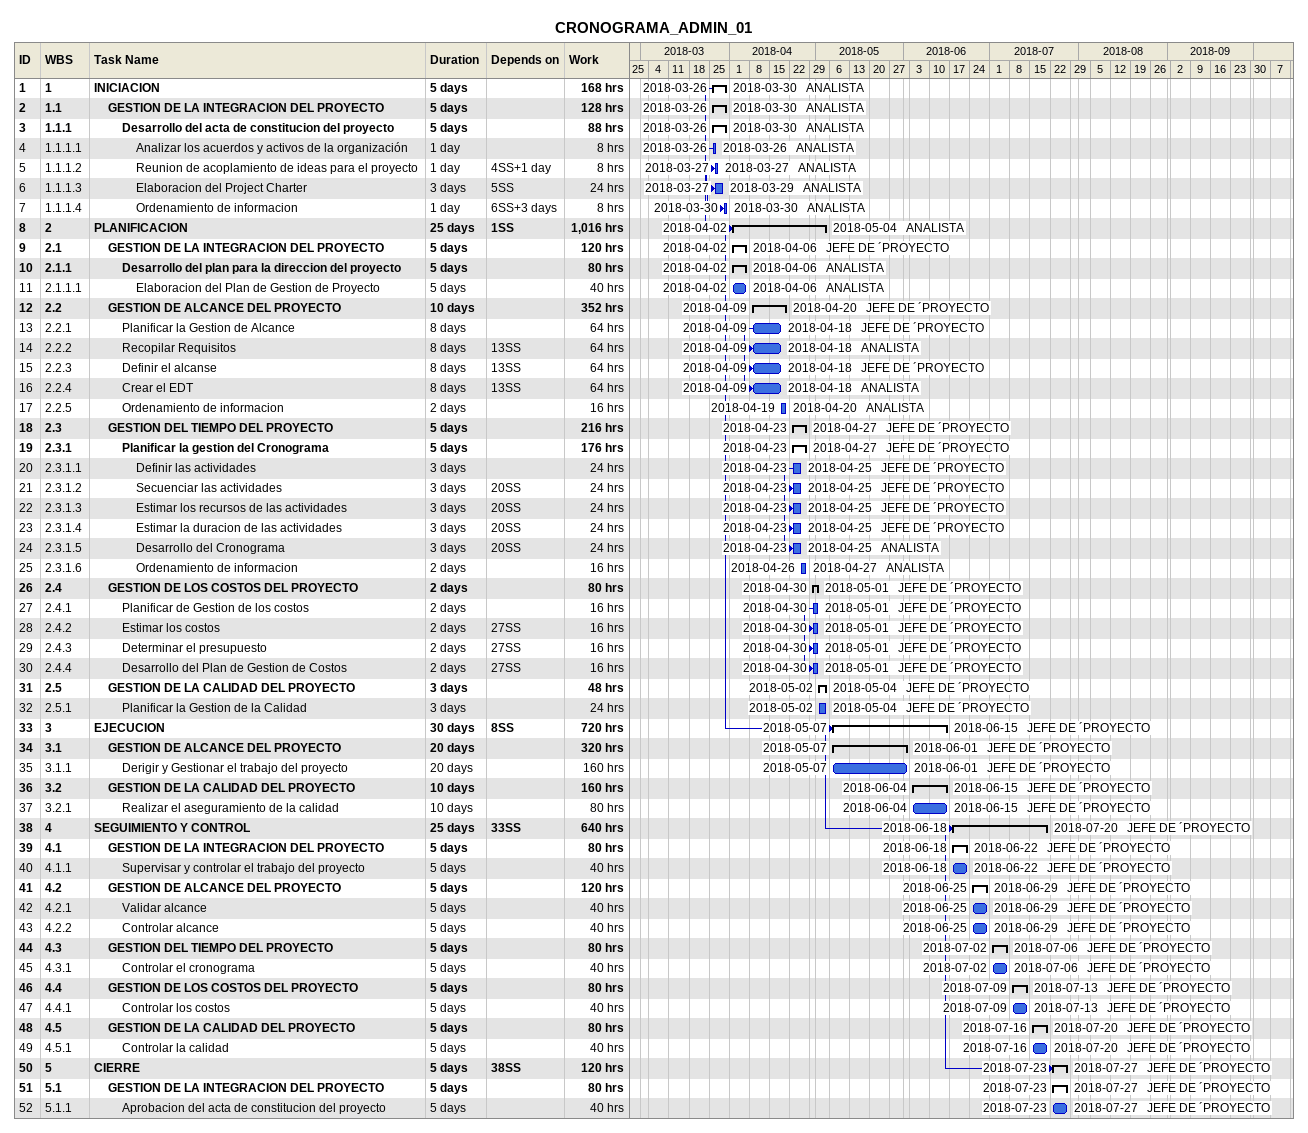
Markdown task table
CRONOGRAMA_ADMIN_01

| ID | WBS | Task | Duration | Start | Finish | Predecessors | Resources | Work (h) |
|---|---|---|---|---|---|---|---|---|
| 1 | 1 | **INICIACION** | 5d | 2018-03-26 | 2018-03-30 |  | ANALISTA | 168 |
| 2 | 1.1 | **GESTION DE LA INTEGRACION DEL PROYECTO** | 5d | 2018-03-26 | 2018-03-30 |  | ANALISTA | 128 |
| 3 | 1.1.1 | **Desarrollo del acta de constitucion del proyecto** | 5d | 2018-03-26 | 2018-03-30 |  | ANALISTA | 88 |
| 4 | 1.1.1.1 | Analizar los acuerdos y activos de la organización | 1d | 2018-03-26 | 2018-03-26 |  | ANALISTA | 8 |
| 5 | 1.1.1.2 | Reunion de acoplamiento de ideas para el proyecto | 1d | 2018-03-27 | 2018-03-27 | 4SS+1d | ANALISTA | 8 |
| 6 | 1.1.1.3 | Elaboracion del Project Charter | 3d | 2018-03-27 | 2018-03-29 | 5SS | ANALISTA | 24 |
| 7 | 1.1.1.4 | Ordenamiento de informacion | 1d | 2018-03-30 | 2018-03-30 | 6SS+3d | ANALISTA | 8 |
| 8 | 2 | **PLANIFICACION** | 25d | 2018-04-02 | 2018-05-04 | 1SS | ANALISTA | 1016 |
| 9 | 2.1 | **GESTION DE LA INTEGRACION DEL PROYECTO** | 5d | 2018-04-02 | 2018-04-06 |  | JEFE DE ´PROYECTO | 120 |
| 10 | 2.1.1 | **Desarrollo del plan para la direccion del proyecto** | 5d | 2018-04-02 | 2018-04-06 |  | ANALISTA | 80 |
| 11 | 2.1.1.1 | Elaboracion del Plan de Gestion de Proyecto | 5d | 2018-04-02 | 2018-04-06 |  | ANALISTA | 40 |
| 12 | 2.2 | **GESTION DE ALCANCE DEL PROYECTO** | 10d | 2018-04-09 | 2018-04-20 |  | JEFE DE ´PROYECTO | 352 |
| 13 | 2.2.1 | Planificar la Gestion de Alcance | 8d | 2018-04-09 | 2018-04-18 |  | JEFE DE ´PROYECTO | 64 |
| 14 | 2.2.2 | Recopilar Requisitos | 8d | 2018-04-09 | 2018-04-18 | 13SS | ANALISTA | 64 |
| 15 | 2.2.3 | Definir el alcanse | 8d | 2018-04-09 | 2018-04-18 | 13SS | JEFE DE ´PROYECTO | 64 |
| 16 | 2.2.4 | Crear el EDT | 8d | 2018-04-09 | 2018-04-18 | 13SS | ANALISTA | 64 |
| 17 | 2.2.5 | Ordenamiento de informacion | 2d | 2018-04-19 | 2018-04-20 |  | ANALISTA | 16 |
| 18 | 2.3 | **GESTION DEL TIEMPO DEL PROYECTO** | 5d | 2018-04-23 | 2018-04-27 |  | JEFE DE ´PROYECTO | 216 |
| 19 | 2.3.1 | **Planificar la gestion del Cronograma** | 5d | 2018-04-23 | 2018-04-27 |  | JEFE DE ´PROYECTO | 176 |
| 20 | 2.3.1.1 | Definir las actividades | 3d | 2018-04-23 | 2018-04-25 |  | JEFE DE ´PROYECTO | 24 |
| 21 | 2.3.1.2 | Secuenciar las actividades | 3d | 2018-04-23 | 2018-04-25 | 20SS | JEFE DE ´PROYECTO | 24 |
| 22 | 2.3.1.3 | Estimar los recursos de las actividades | 3d | 2018-04-23 | 2018-04-25 | 20SS | JEFE DE ´PROYECTO | 24 |
| 23 | 2.3.1.4 | Estimar la duracion de las actividades | 3d | 2018-04-23 | 2018-04-25 | 20SS | JEFE DE ´PROYECTO | 24 |
| 24 | 2.3.1.5 | Desarrollo del Cronograma | 3d | 2018-04-23 | 2018-04-25 | 20SS | ANALISTA | 24 |
| 25 | 2.3.1.6 | Ordenamiento de informacion | 2d | 2018-04-26 | 2018-04-27 |  | ANALISTA | 16 |
| 26 | 2.4 | **GESTION DE LOS COSTOS DEL PROYECTO** | 2d | 2018-04-30 | 2018-05-01 |  | JEFE DE ´PROYECTO | 80 |
| 27 | 2.4.1 | Planificar de Gestion de los costos | 2d | 2018-04-30 | 2018-05-01 |  | JEFE DE ´PROYECTO | 16 |
| 28 | 2.4.2 | Estimar los costos | 2d | 2018-04-30 | 2018-05-01 | 27SS | JEFE DE ´PROYECTO | 16 |
| 29 | 2.4.3 | Determinar el presupuesto | 2d | 2018-04-30 | 2018-05-01 | 27SS | JEFE DE ´PROYECTO | 16 |
| 30 | 2.4.4 | Desarrollo del Plan de Gestion de Costos | 2d | 2018-04-30 | 2018-05-01 | 27SS | JEFE DE ´PROYECTO | 16 |
| 31 | 2.5 | **GESTION DE LA CALIDAD DEL PROYECTO** | 3d | 2018-05-02 | 2018-05-04 |  | JEFE DE ´PROYECTO | 48 |
| 32 | 2.5.1 | Planificar la Gestion de la Calidad | 3d | 2018-05-02 | 2018-05-04 |  | JEFE DE ´PROYECTO | 24 |
| 33 | 3 | **EJECUCION** | 30d | 2018-05-07 | 2018-06-15 | 8SS | JEFE DE ´PROYECTO | 720 |
| 34 | 3.1 | **GESTION DE ALCANCE DEL PROYECTO** | 20d | 2018-05-07 | 2018-06-01 |  | JEFE DE ´PROYECTO | 320 |
| 35 | 3.1.1 | Derigir y Gestionar el trabajo del proyecto | 20d | 2018-05-07 | 2018-06-01 |  | JEFE DE ´PROYECTO | 160 |
| 36 | 3.2 | **GESTION DE LA CALIDAD DEL PROYECTO** | 10d | 2018-06-04 | 2018-06-15 |  | JEFE DE ´PROYECTO | 160 |
| 37 | 3.2.1 | Realizar el aseguramiento de la calidad | 10d | 2018-06-04 | 2018-06-15 |  | JEFE DE ´PROYECTO | 80 |
| 38 | 4 | **SEGUIMIENTO Y CONTROL** | 25d | 2018-06-18 | 2018-07-20 | 33SS | JEFE DE ´PROYECTO | 640 |
| 39 | 4.1 | **GESTION DE LA INTEGRACION DEL PROYECTO** | 5d | 2018-06-18 | 2018-06-22 |  | JEFE DE ´PROYECTO | 80 |
| 40 | 4.1.1 | Supervisar y controlar el trabajo del proyecto | 5d | 2018-06-18 | 2018-06-22 |  | JEFE DE ´PROYECTO | 40 |
| 41 | 4.2 | **GESTION DE ALCANCE DEL PROYECTO** | 5d | 2018-06-25 | 2018-06-29 |  | JEFE DE ´PROYECTO | 120 |
| 42 | 4.2.1 | Validar alcance | 5d | 2018-06-25 | 2018-06-29 |  | JEFE DE ´PROYECTO | 40 |
| 43 | 4.2.2 | Controlar alcance | 5d | 2018-06-25 | 2018-06-29 |  | JEFE DE ´PROYECTO | 40 |
| 44 | 4.3 | **GESTION DEL TIEMPO DEL PROYECTO** | 5d | 2018-07-02 | 2018-07-06 |  | JEFE DE ´PROYECTO | 80 |
| 45 | 4.3.1 | Controlar el cronograma | 5d | 2018-07-02 | 2018-07-06 |  | JEFE DE ´PROYECTO | 40 |
| 46 | 4.4 | **GESTION DE LOS COSTOS DEL PROYECTO** | 5d | 2018-07-09 | 2018-07-13 |  | JEFE DE ´PROYECTO | 80 |
| 47 | 4.4.1 | Controlar los costos | 5d | 2018-07-09 | 2018-07-13 |  | JEFE DE ´PROYECTO | 40 |
| 48 | 4.5 | **GESTION DE LA CALIDAD DEL PROYECTO** | 5d | 2018-07-16 | 2018-07-20 |  | JEFE DE ´PROYECTO | 80 |
| 49 | 4.5.1 | Controlar la calidad | 5d | 2018-07-16 | 2018-07-20 |  | JEFE DE ´PROYECTO | 40 |
| 50 | 5 | **CIERRE** | 5d | 2018-07-23 | 2018-07-27 | 38SS | JEFE DE ´PROYECTO | 120 |
| 51 | 5.1 | **GESTION DE LA INTEGRACION DEL PROYECTO** | 5d | 2018-07-23 | 2018-07-27 |  | JEFE DE ´PROYECTO | 80 |
| 52 | 5.1.1 | Aprobacion del acta de constitucion del proyecto | 5d | 2018-07-23 | 2018-07-27 |  | JEFE DE ´PROYECTO | 40 |
